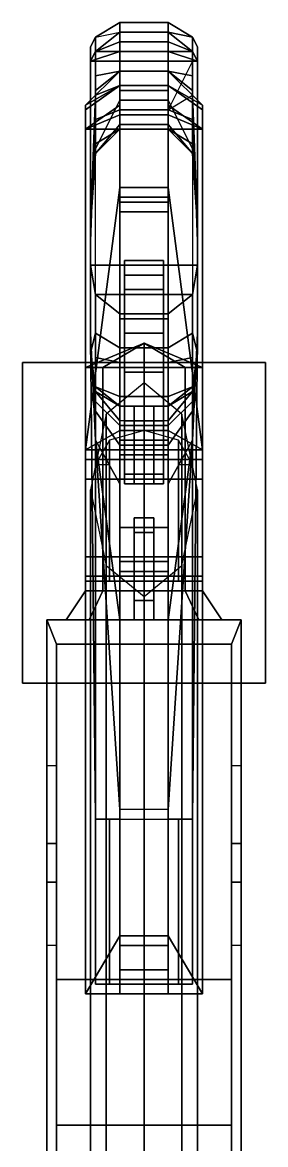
# Model space of a CAD drawing. Header units: millimetres. Extents: x -3 to 3, y -68 to 53.
# Drawn here: x -0.25 to 0.25, y -1.22 to 1.09 of the extents above; entities that cross this region are included whole.
import ezdxf

# ---------------------------------------------------------------- set-up
doc = ezdxf.new("R2010")
doc.units = ezdxf.units.MM
doc.layers.add('stand', color=3, linetype='Continuous')

msp = doc.modelspace()

# ---------------------------------------------------------------- linework, layer by layer
for points in [[(-0.05, 1.09, -1.1), (-0.05, 1.09, -1.13), (-0.1, 1.06, -1.15), (-0.1, 1.06, -1.12)], [(-0.05, 0.93, -0.72), (-0.05, 1.09, -1.1), (-0.1, 1.06, -1.12), (-0.1, 0.83, -0.57)], [(-0.05, 1.09, -1.1), (-0.05, 0.93, -0.72), (0.05, 0.93, -0.72), (0.05, 1.09, -1.1)], [(-0.05, 1.09, -1.13), (-0.05, 1.09, -1.1), (0.05, 1.09, -1.1), (0.05, 1.09, -1.13)], [(-0.05, 1.07, -1.18), (-0.05, 1.09, -1.13), (0.05, 1.09, -1.13), (0.05, 1.07, -1.18)], [(0.05, 1.09, -1.13), (0.05, 1.09, -1.1), (0.1, 1.06, -1.12), (0.1, 1.06, -1.15)], [(0.05, 1.07, -1.18), (0.05, 1.09, -1.13), (0.1, 1.06, -1.15)], [(0.05, 1.09, -1.1), (0.05, 0.93, -0.72), (0.1, 0.83, -0.57), (0.1, 1.06, -1.12)], [(-0.1, 1.06, -1.15), (-0.05, 1.07, -1.18), (-0.1, 1.03, -1.18)], [(-0.05, 1.07, -1.18), (-0.05, 1.07, -1.18), (-0.05, 1.03, -1.18), (-0.1, 1.03, -1.18)], [(-0.05, 1.03, -1.18), (-0.05, 1.07, -1.18), (0.05, 1.07, -1.18), (0.05, 1.03, -1.18)], [(0.1, 1.03, -1.18), (0.05, 1.07, -1.18), (0.1, 1.06, -1.15)], [(0.05, 1.03, -1.18), (0.05, 1.07, -1.18), (0.1, 1.03, -1.18)], [(-0.1, 1.06, -1.15), (-0.1, 1.03, -1.18), (-0.11, 1.01, -1.18), (-0.11, 1.04, -1.15)], [(-0.1, 1.06, -1.12), (-0.1, 1.06, -1.15), (-0.11, 1.04, -1.15), (-0.11, 1.04, -1.12)], [(-0.1, 0.83, -0.57), (-0.1, 1.06, -1.12), (-0.11, 1.04, -1.12), (-0.11, 0.67, -0.25)], [(-0.11, 0.67, -0.25), (-0.11, 1.04, -1.12), (-0.11, 0.59, -1.18), (-0.11, 0.41, -0.26)], [(-0.11, 1.04, -1.15), (-0.11, 1.01, -1.18), (-0.11, 0.59, -1.18), (-0.11, 1.04, -1.12)], [(-0.05, 1.05, -0.22), (-0.05, 1.05, -0.29), (-0.1, 1.03, -0.28), (-0.1, 1.03, -0.23)], [(-0.05, 1.05, -0.29), (-0.05, 1.01, -0.33), (-0.1, 1.01, -0.3), (-0.1, 1.03, -0.28)], [(-0.05, 0.99, -0.18), (-0.05, 1.05, -0.22), (-0.1, 1.03, -0.23), (-0.1, 0.98, -0.2)], [(-0.05, 1.01, -0.33), (-0.05, 1.05, -0.29), (0.05, 1.05, -0.29), (0.05, 1.01, -0.33)], [(-0.05, 1.05, -0.29), (-0.05, 1.05, -0.22), (0.05, 1.05, -0.22), (0.05, 1.05, -0.29)], [(-0.05, 1.05, -0.22), (-0.05, 0.99, -0.18), (0.05, 0.99, -0.18), (0.05, 1.05, -0.22)], [(0.05, 1.05, -0.29), (0.05, 1.05, -0.22), (0.1, 1.03, -0.23), (0.1, 1.03, -0.28)], [(0.05, 1.05, -0.22), (0.05, 0.99, -0.18), (0.1, 0.98, -0.2), (0.1, 1.03, -0.23)], [(0.05, 1.01, -0.33), (0.05, 1.05, -0.29), (0.1, 1.03, -0.28), (0.1, 1.01, -0.3)], [(0.1, 1.03, -1.18), (0.1, 1.06, -1.15), (0.11, 1.04, -1.15), (0.11, 1.01, -1.18)], [(0.1, 1.06, -1.15), (0.1, 1.06, -1.12), (0.11, 1.04, -1.12), (0.11, 1.04, -1.15)], [(0.1, 1.06, -1.12), (0.1, 0.83, -0.57), (0.11, 0.67, -0.25), (0.11, 1.04, -1.12)], [(0.11, 1.04, -1.12), (0.11, 0.67, -0.25), (0.11, 0.41, -0.26), (0.11, 0.59, -1.18)], [(0.11, 1.01, -1.18), (0.11, 1.04, -1.15), (0.11, 1.04, -1.12), (0.11, 0.59, -1.18)], [(-0.05, 1.03, -1.18), (-0.05, 1.03, -1.18), (-0.11, 1.01, -1.18), (-0.1, 1.03, -1.18)], [(-0.11, 1.01, -1.18), (-0.05, 1.03, -1.18), (0.05, 1.03, -1.18), (0.11, 1.01, -1.18)], [(-0.1, 1.03, -0.23), (-0.1, 1.03, -0.28), (-0.1, 1.01, -0.3), (-0.1, 0.98, -0.2)], [(0.11, 1.01, -1.18), (0.05, 1.03, -1.18), (0.1, 1.03, -1.18)], [(0.1, 1.03, -0.28), (0.1, 1.03, -0.23), (0.1, 0.98, -0.2), (0.1, 1.01, -0.3)], [(-0.11, 1.01, -1.18), (0.11, 1.01, -1.18), (0.11, 0.59, -1.18), (-0.11, 0.59, -1.18)], [(-0.1, 0.98, -0.2), (-0.1, 1.01, -0.3), (-0.1, 0.94, -0.3), (-0.1, 0.95, -0.16)], [(-0.05, 1.01, -0.33), (-0.05, 0.96, -0.33), (-0.1, 0.94, -0.3), (-0.1, 1.01, -0.3)], [(-0.05, 0.96, -0.33), (-0.05, 1.01, -0.33), (0.05, 1.01, -0.33), (0.05, 0.96, -0.33)], [(0.05, 0.96, -0.33), (0.05, 1.01, -0.33), (0.1, 1.01, -0.3), (0.05, 0.91, -0.36)], [(0.1, 1.01, -0.3), (0.1, 0.98, -0.2), (0.1, 0.95, -0.16), (0.1, 0.94, -0.3)], [(-0.12, 0.92, -0.14), (-0.12, 0.92, -0.07), (-0.05, 0.96, -0.1), (-0.05, 0.99, -0.18)], [(-0.1, 0.95, -0.16), (-0.05, 0.99, -0.18), (-0.1, 0.98, -0.2), (-0.1, 0.95, -0.16)], [(-0.1, 0.95, -0.14), (-0.05, 0.99, -0.18), (-0.1, 0.95, -0.16), (-0.1, 0.95, -0.14)], [(-0.05, 0.99, -0.18), (-0.05, 0.96, -0.1), (0.05, 0.96, -0.1), (0.05, 0.99, -0.18)], [(-0.05, 0.96, -0.02), (-0.05, 0.99, 0.01), (0.05, 0.99, 0.01), (0.05, 0.96, -0.02)], [(-0.05, 0.99, 0.01), (-0.05, 0.99, 0.04), (0.05, 0.99, 0.04), (0.05, 0.99, 0.01)], [(-0.05, 0.99, 0.04), (-0.05, 0.95, 0.07), (0.05, 0.95, 0.07), (0.05, 0.99, 0.04)], [(-0.05, 0.99, 0.04), (-0.05, 0.99, 0.01), (-0.05, 0.9, 0.07), (-0.05, 0.95, 0.07)], [(-0.05, 0.99, 0.01), (-0.05, 0.92, 0.05), (-0.05, 0.92, 0.05), (-0.05, 0.9, 0.07)], [(-0.05, 0.99, 0.01), (-0.05, 0.96, -0.02), (-0.05, 0.96, -0.02), (-0.05, 0.92, 0.05)], [(0.05, 0.99, -0.18), (0.05, 0.96, -0.1), (0.12, 0.92, -0.07), (0.12, 0.92, -0.14)], [(0.05, 0.99, 0.04), (0.05, 0.95, 0.07), (0.05, 0.9, 0.07), (0.05, 0.99, 0.01)], [(0.05, 0.99, 0.01), (0.05, 0.92, 0.05), (0.05, 0.92, 0.05), (0.05, 0.96, -0.02)], [(0.05, 0.99, 0.01), (0.05, 0.9, 0.07), (0.05, 0.9, 0.07), (0.05, 0.92, 0.05)], [(0.05, 0.99, -0.18), (0.1, 0.95, -0.16), (0.1, 0.95, -0.16), (0.1, 0.98, -0.2)], [(0.05, 0.99, -0.18), (0.1, 0.95, -0.14), (0.1, 0.95, -0.14), (0.1, 0.95, -0.16)], [(-0.12, 0.91, -0.01), (-0.12, 0.87, 0.04), (-0.05, 0.92, 0.05), (-0.05, 0.96, -0.02)], [(-0.12, 0.92, -0.07), (-0.12, 0.91, -0.01), (-0.05, 0.96, -0.02), (-0.05, 0.96, -0.1)], [(-0.1, 0.89, -0.33), (-0.1, 0.94, -0.3), (-0.05, 0.96, -0.33), (-0.05, 0.91, -0.36)], [(-0.1, 0.95, -0.14), (-0.1, 0.95, -0.16), (-0.1, 0.94, -0.3), (-0.1, 0.92, -0.14)], [(-0.05, 0.96, -0.72), (-0.05, 0.96, -0.7), (0.05, 0.96, -0.7), (0.05, 0.96, -0.72)], [(-0.05, 0.93, -0.72), (-0.05, 0.96, -0.72), (0.05, 0.96, -0.72), (0.05, 0.93, -0.72)], [(-0.05, 0.96, -0.7), (-0.05, 0.88, -0.54), (0.05, 0.88, -0.54), (0.05, 0.96, -0.7)], [(-0.05, 0.91, -0.36), (-0.05, 0.96, -0.33), (0.05, 0.96, -0.33), (0.05, 0.91, -0.36)], [(-0.05, 0.96, -0.1), (-0.05, 0.96, -0.02), (0.05, 0.96, -0.02), (0.05, 0.96, -0.1)], [(-0.05, 0.96, -0.72), (-0.05, 0.93, -0.72), (-0.05, 0.88, -0.54), (-0.05, 0.96, -0.7)], [(-0.05, 0.95, 0.07), (-0.05, 0.9, 0.07), (0.05, 0.9, 0.07), (0.05, 0.95, 0.07)], [(0.05, 0.96, -0.72), (0.05, 0.96, -0.7), (0.05, 0.88, -0.54), (0.05, 0.93, -0.72)], [(0.05, 0.96, -0.02), (0.05, 0.92, 0.05), (0.12, 0.87, 0.04), (0.12, 0.91, -0.01)], [(0.05, 0.96, -0.1), (0.05, 0.96, -0.02), (0.12, 0.91, -0.01), (0.12, 0.92, -0.07)], [(0.1, 0.95, -0.16), (0.1, 0.95, -0.14), (0.1, 0.92, -0.14), (0.1, 0.94, -0.3)], [(-0.1, 0.92, -0.14), (-0.1, 0.94, -0.3), (-0.11, 0.67, -0.25), (-0.11, 0.64, -0.22)], [(-0.1, 0.94, -0.3), (-0.1, 0.89, -0.33), (-0.1, 0.89, -0.33), (-0.11, 0.67, -0.25)], [(-0.05, 0.93, -0.72), (-0.1, 0.83, -0.57), (-0.1, 0.82, -0.5), (-0.05, 0.88, -0.54)], [(0.05, 0.91, -0.36), (0.05, 0.91, -0.36), (0.1, 0.94, -0.3), (0.1, 0.89, -0.33)], [(0.05, 0.93, -0.72), (0.05, 0.88, -0.54), (0.1, 0.82, -0.5), (0.1, 0.83, -0.57)], [(0.1, 0.94, -0.3), (0.1, 0.92, -0.14), (0.11, 0.64, -0.22), (0.11, 0.67, -0.25)], [(0.1, 0.89, -0.33), (0.1, 0.94, -0.3), (0.11, 0.67, -0.25), (0.1, 0.89, -0.33)], [(-0.12, 0.15, -0.02), (-0.12, 0.92, -0.14), (-0.12, -0.55, -0.13), (-0.12, -0.01, -0.02)], [(-0.12, 0.92, -0.07), (-0.12, 0.92, -0.14), (-0.12, 0.15, -0.02), (-0.12, 0.19, 0.01)], [(-0.12, 0.91, -0.01), (-0.12, 0.92, -0.07), (-0.12, 0.19, 0.01), (-0.12, 0.21, 0.04)], [(-0.12, 0.87, 0.04), (-0.12, 0.87, 0.04), (-0.05, 0.9, 0.07), (-0.05, 0.92, 0.05)], [(-0.12, 0.87, 0.04), (-0.12, 0.91, -0.01), (-0.12, 0.21, 0.04)], [(-0.1, 0.92, -0.14), (-0.11, 0.64, -0.22), (-0.11, 0.45, -0.22), (-0.1, -0.55, -0.13)], [(-0.1, 0.84, -0.38), (-0.1, 0.89, -0.33), (-0.05, 0.91, -0.36), (-0.05, 0.87, -0.42)], [(-0.05, 0.87, -0.42), (-0.05, 0.91, -0.36), (0.05, 0.91, -0.36), (0.05, 0.87, -0.42)], [(0.05, 0.92, 0.05), (0.05, 0.9, 0.07), (0.12, 0.87, 0.04)], [(0.05, 0.87, -0.42), (0.05, 0.91, -0.36), (0.1, 0.89, -0.33), (0.1, 0.84, -0.38)], [(0.11, 0.64, -0.22), (0.1, 0.92, -0.14), (0.1, -0.55, -0.13), (0.11, 0.45, -0.22)], [(0.12, 0.92, -0.14), (0.12, 0.15, -0.02), (0.12, -0.01, -0.02), (0.12, -0.55, -0.13)], [(0.12, 0.92, -0.14), (0.12, 0.92, -0.07), (0.12, 0.19, 0.01), (0.12, 0.15, -0.02)], [(0.12, 0.92, -0.07), (0.12, 0.91, -0.01), (0.12, 0.21, 0.04), (0.12, 0.19, 0.01)], [(0.12, 0.91, -0.01), (0.12, 0.87, 0.04), (0.12, 0.21, 0.04)], [(-0.12, 0.87, 0.04), (-0.12, 0.87, 0.04), (-0.05, 0.87, 0.09), (-0.05, 0.9, 0.07)], [(-0.1, 0.89, -0.33), (-0.1, 0.84, -0.38), (-0.1, 0.84, -0.38), (-0.11, 0.67, -0.25)], [(-0.1, 0.82, -0.5), (-0.1, 0.82, -0.45), (-0.05, 0.87, -0.48), (-0.05, 0.88, -0.54)], [(-0.05, 0.9, 0.07), (-0.05, 0.87, 0.09), (0.05, 0.87, 0.09), (0.05, 0.9, 0.07)], [(-0.05, 0.88, -0.54), (-0.05, 0.87, -0.48), (0.05, 0.87, -0.48), (0.05, 0.88, -0.54)], [(0.05, 0.9, 0.07), (0.05, 0.87, 0.09), (0.12, 0.87, 0.04)], [(0.05, 0.88, -0.54), (0.05, 0.87, -0.48), (0.1, 0.82, -0.45), (0.1, 0.82, -0.5)], [(0.1, 0.84, -0.38), (0.1, 0.89, -0.33), (0.11, 0.67, -0.25), (0.1, 0.84, -0.38)], [(-0.05, 0.87, 0.09), (-0.12, 0.87, 0.04), (-0.12, 0.21, 0.04), (-0.05, 0.75, 0.09)], [(-0.1, 0.82, -0.45), (-0.1, 0.84, -0.38), (-0.05, 0.87, -0.42), (-0.05, 0.87, -0.48)], [(-0.05, 0.87, -0.48), (-0.05, 0.87, -0.42), (0.05, 0.87, -0.42), (0.05, 0.87, -0.48)], [(-0.05, 0.87, 0.09), (-0.05, 0.75, 0.09), (0.05, 0.75, 0.09), (0.05, 0.87, 0.09)], [(0.05, 0.87, -0.48), (0.05, 0.87, -0.42), (0.1, 0.84, -0.38), (0.1, 0.82, -0.45)], [(0.12, 0.87, 0.04), (0.05, 0.87, 0.09), (0.05, 0.75, 0.09), (0.12, 0.21, 0.04)], [(-0.1, 0.84, -0.38), (-0.1, 0.82, -0.45), (-0.1, 0.82, -0.45), (-0.11, 0.67, -0.25)], [(0.1, 0.82, -0.45), (0.1, 0.84, -0.38), (0.11, 0.67, -0.25), (0.1, 0.82, -0.45)], [(-0.1, 0.82, -0.5), (-0.1, 0.83, -0.57), (-0.1, 0.83, -0.57), (-0.11, 0.67, -0.25)], [(-0.1, 0.82, -0.45), (-0.1, 0.82, -0.5), (-0.1, 0.82, -0.5), (-0.11, 0.67, -0.25)], [(0.1, 0.83, -0.57), (0.1, 0.82, -0.5), (0.11, 0.67, -0.25), (0.1, 0.83, -0.57)], [(0.1, 0.82, -0.5), (0.1, 0.82, -0.45), (0.11, 0.67, -0.25), (0.1, 0.82, -0.5)], [(-0.05, 0.75, 0.09), (-0.12, 0.21, 0.04), (-0.05, 0.25, 0.11), (-0.05, 0.7, 0.11)], [(-0.05, 0.75, 0.09), (-0.05, 0.73, 0.11), (0.05, 0.73, 0.11), (0.05, 0.75, 0.09)], [(-0.05, 0.75, 0.09), (-0.05, 0.7, 0.11), (-0.05, 0.73, 0.11), (-0.05, 0.75, 0.09)], [(0.05, 0.75, 0.09), (0.05, 0.73, 0.11), (0.05, 0.7, 0.11)], [(0.05, 0.75, 0.09), (0.05, 0.7, 0.11), (0.05, 0.25, 0.11), (0.12, 0.21, 0.04)], [(-0.05, 0.73, 0.11), (-0.05, 0.72, 0.12), (0.05, 0.72, 0.12), (0.05, 0.73, 0.11)], [(-0.05, 0.7, 0.11), (-0.05, 0.7, 0.11), (-0.05, 0.72, 0.12), (-0.05, 0.73, 0.11)], [(-0.05, 0.72, 0.12), (-0.05, 0.7, 0.11), (0.05, 0.7, 0.11), (0.05, 0.72, 0.12)], [(0.05, 0.73, 0.11), (0.05, 0.72, 0.12), (0.05, 0.7, 0.11)], [(-0.05, 0.7, 0.11), (-0.05, 0.25, 0.11), (0.05, 0.25, 0.11), (0.05, 0.7, 0.11)], [(-0.11, 0.64, -0.22), (-0.11, 0.67, -0.25), (-0.11, 0.41, -0.26), (-0.11, 0.45, -0.22)], [(0.11, 0.67, -0.25), (0.11, 0.64, -0.22), (0.11, 0.45, -0.22), (0.11, 0.41, -0.26)], [(-0.11, 0.41, -0.26), (-0.11, 0.59, -1.18), (-0.1, 0.53, -1.02), (-0.1, 0.45, -0.62)], [(-0.1, 0.53, -1.02), (-0.11, 0.59, -1.18), (-0.1, 0.53, -1.18)], [(-0.11, 0.59, -1.18), (0.11, 0.59, -1.18), (0.1, 0.53, -1.18), (-0.1, 0.53, -1.18)], [(-0.04, 0.26, 48.05), (-0.04, 0.6, 48.08), (-0.04, 0.6, 47.89), (-0.04, 0.22, 47.92)], [(-0.04, 0.22, 47.92), (-0.04, 0.6, 47.89), (-0.04, 0.57, 47.83), (-0.04, 0.22, 47.86)], [(-0.04, 0.26, 48.26), (-0.04, 0.57, 48.21), (-0.04, 0.6, 48.08), (-0.04, 0.26, 48.05)], [(-0.04, 0.6, 47.89), (0.04, 0.6, 47.89), (0.04, 0.57, 47.83), (-0.04, 0.57, 47.83)], [(-0.04, 0.6, 48.08), (0.04, 0.6, 48.08), (0.04, 0.6, 47.89), (-0.04, 0.6, 47.89)], [(-0.04, 0.57, 48.21), (0.04, 0.57, 48.21), (0.04, 0.6, 48.08), (-0.04, 0.6, 48.08)], [(0.04, 0.6, 48.08), (0.04, 0.26, 48.05), (0.04, 0.22, 47.92), (0.04, 0.6, 47.89)], [(0.04, 0.6, 47.89), (0.04, 0.22, 47.92), (0.04, 0.22, 47.86), (0.04, 0.57, 47.83)], [(0.04, 0.57, 48.21), (0.04, 0.26, 48.26), (0.04, 0.26, 48.05), (0.04, 0.6, 48.08)], [(0.11, 0.59, -1.18), (0.11, 0.41, -0.26), (0.1, 0.45, -0.62), (0.1, 0.53, -1.02)], [(0.11, 0.59, -1.18), (0.1, 0.53, -1.02), (0.1, 0.53, -1.18)], [(-0.04, 0.22, 47.86), (-0.04, 0.57, 47.83), (-0.04, 0.54, 47.82), (-0.04, 0.27, 47.82)], [(-0.04, 0.22, 48.41), (-0.04, 0.53, 48.3), (-0.04, 0.57, 48.21), (-0.04, 0.26, 48.26)], [(-0.04, 0.57, 47.83), (0.04, 0.57, 47.83), (0.04, 0.54, 47.82), (-0.04, 0.54, 47.82)], [(-0.04, 0.53, 48.3), (0.04, 0.53, 48.3), (0.04, 0.57, 48.21), (-0.04, 0.57, 48.21)], [(0.04, 0.57, 47.83), (0.04, 0.22, 47.86), (0.04, 0.27, 47.82), (0.04, 0.54, 47.82)], [(0.04, 0.53, 48.3), (0.04, 0.22, 48.41), (0.04, 0.26, 48.26), (0.04, 0.57, 48.21)], [(-0.04, 0.54, 47.82), (0.04, 0.54, 47.82), (0.04, 0.27, 47.82), (-0.04, 0.27, 47.82)], [(-0.05, 0.49, -1.18), (-0.05, 0.49, -1.14), (-0.1, 0.53, -1.02), (-0.1, 0.53, -1.18)], [(-0.05, 0.49, -1.02), (-0.05, 0.42, -0.65), (-0.1, 0.45, -0.62), (-0.1, 0.53, -1.02)], [(-0.05, 0.49, -1.14), (-0.05, 0.49, -1.02), (-0.1, 0.53, -1.02), (-0.05, 0.49, -1.14)], [(-0.1, 0.53, -1.18), (0.1, 0.53, -1.18), (0.05, 0.49, -1.18), (-0.05, 0.49, -1.18)], [(-0.04, 0.16, 48.5), (-0.04, 0.45, 48.44), (-0.04, 0.53, 48.3), (-0.04, 0.22, 48.41)], [(-0.04, 0.45, 48.44), (0.04, 0.45, 48.44), (0.04, 0.53, 48.3), (-0.04, 0.53, 48.3)], [(0.04, 0.45, 48.44), (0.04, 0.16, 48.5), (0.04, 0.22, 48.41), (0.04, 0.53, 48.3)], [(0.05, 0.49, -1.14), (0.05, 0.49, -1.18), (0.1, 0.53, -1.18), (0.1, 0.53, -1.02)], [(0.05, 0.42, -0.65), (0.05, 0.49, -1.02), (0.1, 0.53, -1.02), (0.1, 0.45, -0.62)], [(0.05, 0.49, -1.02), (0.05, 0.49, -1.14), (0.05, 0.49, -1.14), (0.1, 0.53, -1.02)], [(-0.05, 0.48, -1.17), (-0.05, 0.48, -1.15), (-0.05, 0.49, -1.14), (-0.05, 0.49, -1.18)], [(-0.05, 0.49, -1.02), (0.05, 0.49, -1.02), (0.05, 0.42, -0.65), (-0.05, 0.42, -0.65)], [(-0.05, 0.49, -1.14), (0.05, 0.49, -1.14), (0.05, 0.49, -1.02), (-0.05, 0.49, -1.02)], [(-0.05, 0.48, -1.15), (0.05, 0.48, -1.15), (0.05, 0.49, -1.14), (-0.05, 0.49, -1.14)], [(-0.05, 0.49, -1.18), (0.05, 0.49, -1.18), (0.05, 0.48, -1.17), (-0.05, 0.48, -1.17)], [(-0.05, 0.49, -1.18), (-0.05, 0.48, -1.17), (-0.05, 0.48, -1.15), (-0.05, 0.49, -1.14)], [(0.05, 0.48, -1.15), (0.05, 0.48, -1.17), (0.05, 0.49, -1.18), (0.05, 0.49, -1.14)], [(0.05, 0.48, -1.17), (0.05, 0.49, -1.18), (0.05, 0.49, -1.14), (0.05, 0.48, -1.15)], [(-0.05, 0.48, -1.17), (0.05, 0.48, -1.17), (0.05, 0.48, -1.15), (-0.05, 0.48, -1.15)], [(-0.11, 0.45, -0.22), (-0.1, 0.23, -0.23), (-0.1, -0.55, -0.22), (-0.1, -0.55, -0.13)], [(-0.11, 0.41, -0.26), (-0.1, 0.45, -0.62), (-0.1, 0.4, -0.55), (-0.1, 0.34, -0.37)], [(-0.11, 0.45, -0.22), (-0.11, 0.41, -0.26), (-0.1, 0.29, -0.26), (-0.1, 0.23, -0.23)], [(-0.05, 0.42, -0.65), (-0.05, 0.39, -0.59), (-0.1, 0.4, -0.55), (-0.1, 0.45, -0.62)], [(-0.04, 0.14, 48.54), (-0.04, 0.37, 48.51), (-0.04, 0.45, 48.44), (-0.04, 0.16, 48.5)], [(-0.04, 0.37, 48.51), (0.04, 0.37, 48.51), (0.04, 0.45, 48.44), (-0.04, 0.45, 48.44)], [(0.04, 0.37, 48.51), (0.04, 0.14, 48.54), (0.04, 0.16, 48.5), (0.04, 0.45, 48.44)], [(0.05, 0.39, -0.59), (0.05, 0.42, -0.65), (0.1, 0.45, -0.62), (0.1, 0.4, -0.55)], [(0.1, 0.23, -0.23), (0.11, 0.45, -0.22), (0.1, -0.55, -0.13), (0.1, -0.55, -0.22)], [(0.1, 0.45, -0.62), (0.11, 0.41, -0.26), (0.1, 0.34, -0.37), (0.1, 0.4, -0.55)], [(0.11, 0.41, -0.26), (0.11, 0.45, -0.22), (0.1, 0.23, -0.23), (0.1, 0.29, -0.26)], [(-0.0849, 0.38, 48.5751), (-0.12, 0.38, 48.66), (0, 0.43, 48.66)], [(-0.12, 0.38, 48.66), (-0.0849, 0.38, 48.7449), (0, 0.43, 48.66)], [(0, 0.38, 48.54), (-0.0849, 0.38, 48.5751), (0, 0.43, 48.66)], [(-0.0849, 0.38, 48.7449), (0, 0.38, 48.78), (0, 0.43, 48.66)], [(-0.05, 0.42, -0.65), (0.05, 0.42, -0.65), (0.05, 0.39, -0.59), (-0.05, 0.39, -0.59)], [(0.12, 0.38, 48.66), (0.0849, 0.38, 48.5751), (0, 0.43, 48.66)], [(0.0849, 0.38, 48.5751), (0, 0.38, 48.54), (0, 0.43, 48.66)], [(0, 0.38, 48.78), (0.0849, 0.38, 48.7449), (0, 0.43, 48.66)], [(0.0849, 0.38, 48.7449), (0.12, 0.38, 48.66), (0, 0.43, 48.66)], [(-0.11, 0.41, -0.26), (-0.1, 0.33, -0.31), (-0.1, 0.33, -0.31), (-0.1, 0.29, -0.26)], [(-0.11, 0.41, -0.26), (-0.1, 0.34, -0.37), (-0.1, 0.34, -0.37), (-0.1, 0.33, -0.31)], [(-0.1, 0.34, -0.37), (-0.1, 0.4, -0.55), (-0.1, 0.34, -0.51), (-0.1, 0.33, -0.42)], [(-0.05, 0.39, -0.59), (-0.05, 0.32, -0.53), (-0.1, 0.34, -0.51), (-0.1, 0.4, -0.55)], [(0.05, 0.32, -0.53), (0.05, 0.39, -0.59), (0.1, 0.4, -0.55), (0.1, 0.34, -0.51)], [(0.1, 0.33, -0.31), (0.11, 0.41, -0.26), (0.1, 0.29, -0.26), (0.1, 0.33, -0.31)], [(0.1, 0.34, -0.37), (0.11, 0.41, -0.26), (0.1, 0.33, -0.31), (0.1, 0.34, -0.37)], [(0.1, 0.4, -0.55), (0.1, 0.34, -0.37), (0.1, 0.33, -0.42), (0.1, 0.34, -0.51)], [(-0.0849, 0.38, 48.7449), (-0.12, 0.38, 48.66), (-0.12, -0.08, 48.66), (-0.0849, -0.08, 48.7449)], [(-0.12, 0.38, 48.66), (-0.0849, 0.38, 48.5751), (-0.0849, -0.08, 48.5751), (-0.12, -0.08, 48.66)], [(0, 0.38, 48.78), (-0.0849, 0.38, 48.7449), (-0.0849, -0.08, 48.7449), (0, -0.08, 48.78)], [(-0.0849, 0.38, 48.5751), (0, 0.38, 48.54), (0, -0.08, 48.54), (-0.0849, -0.08, 48.5751)], [(-0.05, 0.39, -0.59), (0.05, 0.39, -0.59), (0.05, 0.32, -0.53), (-0.05, 0.32, -0.53)], [(-0.04, 0.14, 48.5566), (-0.04, 0.37, 48.5566), (-0.04, 0.37, 48.51), (-0.04, 0.14, 48.54)], [(0, 0.37, 48.54), (0.04, 0.37, 48.5566), (0.04, 0.37, 48.51), (-0.04, 0.37, 48.51)], [(-0.04, 0.37, 48.5566), (0, 0.37, 48.54), (0, 0.37, 48.54), (-0.04, 0.37, 48.51)], [(0.0849, 0.38, 48.7449), (0, 0.38, 48.78), (0, -0.08, 48.78), (0.0849, -0.08, 48.7449)], [(0, 0.38, 48.54), (0.0849, 0.38, 48.5751), (0.0849, -0.08, 48.5751), (0, -0.08, 48.54)], [(0.04, 0.37, 48.5566), (0.04, 0.14, 48.5566), (0.04, 0.14, 48.54), (0.04, 0.37, 48.51)], [(0.12, 0.38, 48.66), (0.0849, 0.38, 48.7449), (0.0849, -0.08, 48.7449), (0.12, -0.08, 48.66)], [(0.0849, 0.38, 48.5751), (0.12, 0.38, 48.66), (0.12, -0.08, 48.66), (0.0849, -0.08, 48.5751)], [(-0.1, 0.33, -0.42), (-0.1, 0.34, -0.51), (-0.1, 0.31, -0.47), (-0.1, 0.31, -0.45)], [(-0.05, 0.3, -0.35), (-0.05, 0.27, -0.3), (-0.1, 0.33, -0.31), (-0.1, 0.34, -0.37)], [(-0.05, 0.3, -0.4), (-0.05, 0.3, -0.35), (-0.1, 0.34, -0.37), (-0.1, 0.33, -0.42)], [(-0.05, 0.32, -0.53), (-0.05, 0.26, -0.46), (-0.1, 0.31, -0.47), (-0.1, 0.34, -0.51)], [(-0.05, 0.27, -0.3), (-0.05, 0.22, -0.27), (-0.1, 0.29, -0.26), (-0.1, 0.33, -0.31)], [(-0.05, 0.26, -0.46), (-0.05, 0.3, -0.4), (-0.1, 0.33, -0.42), (-0.1, 0.31, -0.45)], [(0.05, 0.27, -0.3), (0.05, 0.3, -0.35), (0.1, 0.34, -0.37), (0.1, 0.33, -0.31)], [(0.05, 0.3, -0.35), (0.05, 0.3, -0.4), (0.1, 0.33, -0.42), (0.1, 0.34, -0.37)], [(0.05, 0.26, -0.46), (0.05, 0.32, -0.53), (0.1, 0.34, -0.51), (0.1, 0.31, -0.47)], [(0.05, 0.22, -0.27), (0.05, 0.27, -0.3), (0.1, 0.33, -0.31), (0.1, 0.29, -0.26)], [(0.05, 0.3, -0.4), (0.05, 0.26, -0.46), (0.1, 0.31, -0.45), (0.1, 0.33, -0.42)], [(0.1, 0.34, -0.51), (0.1, 0.33, -0.42), (0.1, 0.31, -0.45), (0.1, 0.31, -0.47)], [(-0.1, 0.31, -0.47), (-0.05, 0.26, -0.46), (-0.1, 0.31, -0.45)], [(-0.05, 0.22, -0.51), (-0.05, 0.2, -0.49), (-0.05, 0.26, -0.46), (-0.05, 0.32, -0.53)], [(-0.05, 0.32, -0.53), (0.05, 0.32, -0.53), (0.05, 0.22, -0.51), (-0.05, 0.22, -0.51)], [(0.05, 0.2, -0.49), (0.05, 0.22, -0.51), (0.05, 0.32, -0.53), (0.05, 0.26, -0.46)], [(0.05, 0.26, -0.46), (0.1, 0.31, -0.47), (0.1, 0.31, -0.45)], [(-0.05, 0.22, -0.27), (-0.05, 0.14, -0.26), (-0.1, 0.23, -0.23), (-0.1, 0.29, -0.26)], [(0.05, 0.3, -0.4), (-0.05, 0.3, -0.4), (-0.05, 0.26, -0.46), (0.05, 0.26, -0.46)], [(0.05, 0.3, -0.35), (-0.05, 0.3, -0.35), (-0.05, 0.3, -0.4), (0.05, 0.3, -0.4)], [(0.05, 0.27, -0.3), (-0.05, 0.27, -0.3), (-0.05, 0.3, -0.35), (0.05, 0.3, -0.35)], [(-0.02, 0.3, -0.35), (-0.02, 0.3, -0.4), (-0.02, 0.19, -0.41), (-0.02, 0.19, -0.34)], [(-0.02, 0.27, -0.3), (-0.02, 0.3, -0.35), (-0.02, 0.19, -0.34), (-0.02, 0.14, -0.26)], [(-0.02, 0.3, -0.4), (-0.02, 0.26, -0.46), (-0.02, 0.15, -0.49), (-0.02, 0.19, -0.41)], [(0.02, 0.3, -0.4), (0.02, 0.3, -0.35), (0.02, 0.19, -0.34), (0.02, 0.19, -0.41)], [(0.02, 0.3, -0.35), (0.02, 0.27, -0.3), (0.02, 0.14, -0.26), (0.02, 0.19, -0.34)], [(0.02, 0.26, -0.46), (0.02, 0.3, -0.4), (0.02, 0.19, -0.41), (0.02, 0.15, -0.49)], [(0.05, 0.14, -0.26), (0.05, 0.22, -0.27), (0.1, 0.29, -0.26), (0.1, 0.23, -0.23)], [(0.05, 0.26, -0.46), (-0.05, 0.26, -0.46), (-0.05, 0.2, -0.49), (0.05, 0.2, -0.49)], [(-0.04, 0.27, 47.82), (0.04, 0.27, 47.82), (0.04, 0.22, 47.86), (-0.04, 0.22, 47.86)], [(-0.04, 0.22, 47.92), (0.04, 0.22, 47.92), (0.04, 0.26, 48.05), (-0.04, 0.26, 48.05)], [(-0.04, 0.26, 48.05), (0.04, 0.26, 48.05), (0.04, 0.26, 48.26), (-0.04, 0.26, 48.26)], [(-0.04, 0.26, 48.26), (0.04, 0.26, 48.26), (0.04, 0.22, 48.41), (-0.04, 0.22, 48.41)], [(-0.02, 0.22, -0.27), (-0.02, 0.27, -0.3), (-0.02, 0.14, -0.26), (-0.02, 0.22, -0.27)], [(-0.02, 0.26, -0.46), (-0.02, 0.2, -0.49), (-0.02, 0.2, -0.49), (-0.02, 0.15, -0.49)], [(0.02, 0.27, -0.3), (0.02, 0.22, -0.27), (0.02, 0.22, -0.27), (0.02, 0.14, -0.26)], [(0.02, 0.2, -0.49), (0.02, 0.26, -0.46), (0.02, 0.15, -0.49), (0.02, 0.2, -0.49)], [(-0.05, 0.25, 0.11), (-0.12, 0.21, 0.04), (0.12, 0.21, 0.04), (0.05, 0.25, 0.11)], [(0, 0.25, 0.09), (-0.0707, 0.23, 0.0607), (-0.0707, -0.06, 0.0607), (0, -0.06, 0.09)], [(-0.05, 0.25, 0.11), (-0.05, 0.23, 0.09), (0.05, 0.23, 0.09), (0.05, 0.25, 0.11)], [(0.0707, 0.23, 0.0607), (0, 0.25, 0.09), (0, -0.06, 0.09), (0.0707, -0.06, 0.0607)], [(-0.12, 0.21, 0.04), (-0.12, 0.19, 0.01), (0.12, 0.19, 0.01), (0.12, 0.21, 0.04)], [(-0.05, -0.53, -0.25), (-0.05, -0.55, -0.24), (-0.1, -0.55, -0.22), (-0.1, 0.23, -0.23)], [(-0.05, -0.53, -0.25), (-0.05, -0.53, -0.25), (-0.1, 0.23, -0.23), (-0.05, -0.14, -0.25)], [(-0.05, 0.14, -0.26), (-0.05, 0.05, -0.26), (-0.05, -0.14, -0.25), (-0.1, 0.23, -0.23)], [(-0.0707, 0.23, 0.0607), (-0.1, 0.18, -0.01), (-0.1, -0.06, -0.01), (-0.0707, -0.06, 0.0607)], [(-0.05, 0.23, 0.09), (-0.05, 0.21, 0.09), (0.05, 0.21, 0.09), (0.05, 0.23, 0.09)], [(-0.05, 0.2, -0.49), (-0.05, 0.22, -0.51), (-0.05, 0.05, -0.51), (-0.05, 0.05, -0.49)], [(-0.05, 0.22, -0.51), (0.05, 0.22, -0.51), (0.05, 0.05, -0.51), (-0.05, 0.05, -0.51)], [(-0.04, 0.22, 47.86), (0.04, 0.22, 47.86), (0.04, 0.22, 47.92), (-0.04, 0.22, 47.92)], [(-0.04, 0.22, 48.41), (0.04, 0.22, 48.41), (0.04, 0.16, 48.5), (-0.04, 0.16, 48.5)], [(0.05, -0.55, -0.24), (0.05, -0.53, -0.25), (0.1, 0.23, -0.23), (0.1, -0.55, -0.22)], [(0.05, -0.53, -0.25), (0.05, -0.53, -0.25), (0.05, -0.14, -0.25), (0.1, 0.23, -0.23)], [(0.05, 0.05, -0.26), (0.05, 0.14, -0.26), (0.1, 0.23, -0.23), (0.05, -0.14, -0.25)], [(0.05, 0.22, -0.51), (0.05, 0.2, -0.49), (0.05, 0.05, -0.49), (0.05, 0.05, -0.51)], [(0.1, 0.18, -0.01), (0.0707, 0.23, 0.0607), (0.0707, -0.06, 0.0607), (0.1, -0.06, -0.01)], [(-0.12, 0.19, 0.01), (-0.12, 0.15, -0.02), (0.12, 0.15, -0.02), (0.12, 0.19, 0.01)], [(0.05, 0.2, -0.49), (-0.05, 0.2, -0.49), (-0.05, 0.05, -0.49), (0.05, 0.05, -0.49)], [(-0.02, 0.19, -0.41), (-0.02, 0.15, -0.49), (0.02, 0.15, -0.49), (0.02, 0.19, -0.41)], [(-0.02, 0.19, -0.34), (-0.02, 0.19, -0.41), (0.02, 0.19, -0.41), (0.02, 0.19, -0.34)], [(-0.02, 0.14, -0.26), (-0.02, 0.19, -0.34), (0.02, 0.19, -0.34), (0.02, 0.14, -0.26)], [(-0.1, 0.18, -0.01), (-0.0707, 0.18, -0.0807), (-0.0707, -0.06, -0.0807), (-0.1, -0.06, -0.01)], [(0.0707, 0.18, -0.0807), (0.1, 0.18, -0.01), (0.1, -0.06, -0.01), (0.0707, -0.06, -0.0807)], [(-0.12, 0.15, -0.02), (-0.12, -0.01, -0.02), (0.12, -0.01, -0.02), (0.12, 0.15, -0.02)], [(-0.04, 0.16, 48.5), (0.04, 0.16, 48.5), (0.04, 0.14, 48.54), (-0.04, 0.14, 48.54)], [(-0.04, 0.14, 48.54), (0, 0.14, 48.54), (-0.04, 0.14, 48.5566)], [(0, 0.14, 48.54), (0.04, 0.14, 48.54), (0.04, 0.14, 48.5566)], [(-0.02, 0.01, 48.36), (-0.02, 0.04, 48.37), (-0.02, 0.07, 48.31), (-0.02, 0.04, 48.31)], [(-0.02, 0.04, 48.31), (-0.02, 0.07, 48.31), (-0.02, 0.07, 48.26), (-0.02, 0.04, 48.24)], [(-0.02, 0.04, 48.37), (0.02, 0.04, 48.37), (0.02, 0.07, 48.31), (-0.02, 0.07, 48.31)], [(-0.02, 0.07, 48.31), (0.02, 0.07, 48.31), (0.02, 0.07, 48.26), (-0.02, 0.07, 48.26)], [(0.02, 0.04, 48.37), (0.02, 0.01, 48.36), (0.02, 0.04, 48.31), (0.02, 0.07, 48.31)], [(0.02, 0.07, 48.31), (0.02, 0.04, 48.31), (0.02, 0.04, 48.24), (0.02, 0.07, 48.26)], [(-0.05, 0.05, -0.49), (-0.05, 0.05, -0.51), (-0.05, -0.02, -0.47), (-0.05, -0.01, -0.46)], [(-0.05, -0.01, -0.29), (-0.05, -0.08, -0.3), (-0.05, -0.14, -0.25), (-0.05, 0.05, -0.26)], [(-0.05, 0.05, -0.51), (0.05, 0.05, -0.51), (0.05, -0.02, -0.47), (-0.05, -0.02, -0.47)], [(0.05, 0.05, -0.49), (-0.05, 0.05, -0.49), (-0.05, -0.01, -0.46), (0.05, -0.01, -0.46)], [(0.05, 0.05, -0.51), (0.05, 0.05, -0.49), (0.05, -0.01, -0.46), (0.05, -0.02, -0.47)], [(0.05, -0.08, -0.3), (0.05, -0.01, -0.29), (0.05, 0.05, -0.26), (0.05, -0.14, -0.25)], [(-0.02, -0.05, 48.39), (-0.02, -0.04, 48.42), (-0.02, 0.04, 48.37), (-0.02, 0.01, 48.36)], [(-0.02, -0.04, 48.42), (0.02, -0.04, 48.42), (0.02, 0.04, 48.37), (-0.02, 0.04, 48.37)], [(0.02, -0.04, 48.42), (0.02, -0.05, 48.39), (0.02, 0.01, 48.36), (0.02, 0.04, 48.37)], [(-0.12, -0.01, -0.02), (-0.12, -0.55, -0.13), (-0.12, -0.55, -0.13), (-0.12, -0.05)], [(-0.12, -0.01, -0.02), (-0.12, -0.05), (0.12, -0.05), (0.12, -0.01, -0.02)], [(-0.05, -0.01, -0.46), (-0.05, -0.02, -0.47), (-0.05, -0.06, -0.41), (-0.05, -0.04, -0.41)], [(-0.05, -0.04, -0.34), (-0.05, -0.06, -0.35), (-0.05, -0.08, -0.3), (-0.05, -0.01, -0.29)], [(0.05, -0.01, -0.46), (-0.05, -0.01, -0.46), (-0.05, -0.04, -0.41), (0.05, -0.04, -0.41)], [(0.05, -0.04, -0.34), (-0.05, -0.04, -0.34), (-0.05, -0.01, -0.29), (0.05, -0.01, -0.29)], [(-0.05, -0.02, -0.47), (0.05, -0.02, -0.47), (0.05, -0.06, -0.41), (-0.05, -0.06, -0.41)], [(0.05, -0.02, -0.47), (0.05, -0.01, -0.46), (0.05, -0.04, -0.41), (0.05, -0.06, -0.41)], [(0.05, -0.06, -0.35), (0.05, -0.04, -0.34), (0.05, -0.01, -0.29), (0.05, -0.08, -0.3)], [(0.12, -0.55, -0.13), (0.12, -0.01, -0.02), (0.12, -0.05), (0.12, -0.55, -0.13)], [(-0.05, -0.04, -0.41), (-0.05, -0.06, -0.41), (-0.05, -0.06, -0.35), (-0.05, -0.04, -0.34)], [(0.05, -0.04, -0.41), (-0.05, -0.04, -0.41), (-0.05, -0.04, -0.34), (0.05, -0.04, -0.34)], [(-0.02, -0.1, 48.39), (-0.02, -0.1, 48.42), (-0.02, -0.04, 48.42), (-0.02, -0.05, 48.39)], [(-0.02, -0.1, 48.42), (0.02, -0.1, 48.42), (0.02, -0.04, 48.42), (-0.02, -0.04, 48.42)], [(0.02, -0.1, 48.42), (0.02, -0.1, 48.39), (0.02, -0.05, 48.39), (0.02, -0.04, 48.42)], [(0.05, -0.06, -0.41), (0.05, -0.04, -0.41), (0.05, -0.04, -0.34), (0.05, -0.06, -0.35)], [(-0.12, -0.06, 0.04), (-0.12, -0.05), (-0.12, -0.91, -0.07), (-0.12, -0.91, 0.04)], [(-0.12, -0.05), (-0.12, -0.55, -0.13), (-0.12, -0.56, -0.13), (-0.12, -0.62, -0.09)], [(-0.12, -0.05), (-0.12, -0.62, -0.09), (-0.12, -0.62, -0.09), (-0.12, -0.7, -0.07)], [(-0.12, -0.05), (-0.12, -0.7, -0.07), (-0.12, -0.7, -0.07), (-0.12, -0.91, -0.07)], [(-0.12, -0.05), (-0.12, -0.06, 0.04), (0.12, -0.06, 0.04), (0.12, -0.05)], [(-0.05, -0.06, 0.1), (-0.12, -0.06, 0.04), (-0.12, -0.91, 0.04), (-0.05, -0.79, 0.1)], [(-0.12, -0.06, 0.04), (-0.05, -0.06, 0.1), (0.05, -0.06, 0.1), (0.12, -0.06, 0.04)], [(-0.05, -0.06, -0.41), (0.05, -0.06, -0.41), (0.05, -0.06, -0.35), (-0.05, -0.06, -0.35)], [(-0.05, -0.06, -0.35), (0.05, -0.06, -0.35), (0.05, -0.08, -0.3), (-0.05, -0.08, -0.3)], [(-0.05, -0.06, 0.1), (-0.05, -0.79, 0.1), (0.05, -0.79, 0.1), (0.05, -0.06, 0.1)], [(0.12, -0.06, 0.04), (0.05, -0.06, 0.1), (0.05, -0.79, 0.1), (0.12, -0.91, 0.04)], [(0.12, -0.05), (0.12, -0.06, 0.04), (0.12, -0.91, 0.04), (0.12, -0.91, -0.07)], [(0.12, -0.55, -0.13), (0.12, -0.05), (0.12, -0.62, -0.09), (0.12, -0.56, -0.13)], [(0.12, -0.62, -0.09), (0.12, -0.05), (0.12, -0.7, -0.07), (0.12, -0.62, -0.09)], [(0.12, -0.7, -0.07), (0.12, -0.05), (0.12, -0.91, -0.07), (0.12, -0.7, -0.07)], [(-0.1131, -0.14, 48.5469), (-0.16, -0.14, 48.66), (-0.12, -0.08, 48.66), (-0.0849, -0.08, 48.5751)], [(-0.16, -0.14, 48.66), (-0.1131, -0.14, 48.7731), (-0.0849, -0.08, 48.7449), (-0.12, -0.08, 48.66)], [(0, -0.14, 48.5), (-0.1131, -0.14, 48.5469), (-0.0849, -0.08, 48.5751), (0, -0.08, 48.54)], [(-0.1131, -0.14, 48.7731), (0, -0.14, 48.82), (0, -0.08, 48.78), (-0.0849, -0.08, 48.7449)], [(-0.05, -0.08, -0.3), (0.05, -0.08, -0.3), (0.05, -0.14, -0.25), (-0.05, -0.14, -0.25)], [(0.1131, -0.14, 48.5469), (0, -0.14, 48.5), (0, -0.08, 48.54), (0.0849, -0.08, 48.5751)], [(0, -0.14, 48.82), (0.1131, -0.14, 48.7731), (0.0849, -0.08, 48.7449), (0, -0.08, 48.78)], [(0.16, -0.14, 48.66), (0.1131, -0.14, 48.5469), (0.0849, -0.08, 48.5751), (0.12, -0.08, 48.66)], [(0.1131, -0.14, 48.7731), (0.16, -0.14, 48.66), (0.12, -0.08, 48.66), (0.0849, -0.08, 48.7449)], [(-0.02, -0.14, 48.36), (-0.02, -0.14, 48.45), (-0.02, -0.1, 48.42), (-0.02, -0.1, 48.39)], [(-0.02, -0.14, 48.45), (0.02, -0.14, 48.45), (0.02, -0.1, 48.42), (-0.02, -0.1, 48.42)], [(0.02, -0.14, 48.45), (0.02, -0.14, 48.36), (0.02, -0.1, 48.39), (0.02, -0.1, 48.42)], [(-0.2, -0.14, 48.97), (-0.2, -0.14, 48.21), (-0.2, -1.52, 48.21), (-0.2, -1.57, 48.26)], [(-0.2, -0.14, 48.97), (-0.2, -1.57, 48.26), (-0.2, -3, 48.26), (-0.2, -3, 48.97)], [(0.2, -0.14, 48.97), (0.2, -0.14, 48.21), (-0.2, -0.14, 48.21), (-0.2, -0.14, 48.97)], [(0.2, -0.14, 48.21), (0.2, -1.52, 48.21), (-0.2, -1.52, 48.21), (-0.2, -0.14, 48.21)], [(-0.18, -0.19, 48.97), (-0.2, -0.14, 48.97), (-0.2, -3, 48.97), (-0.18, -2.12, 48.97)], [(0.18, -0.19, 48.97), (0.2, -0.14, 48.97), (-0.2, -0.14, 48.97), (-0.18, -0.19, 48.97)], [(-0.05, -0.14, -0.25), (0.05, -0.14, -0.25), (0.05, -0.53, -0.25), (-0.05, -0.53, -0.25)], [(0.2, -0.14, 48.97), (0.18, -0.19, 48.97), (0.18, -2.12, 48.97), (0.2, -3, 48.97)], [(0.2, -0.14, 48.21), (0.2, -0.14, 48.97), (0.2, -1.57, 48.26), (0.2, -1.52, 48.21)], [(0.2, -1.57, 48.26), (0.2, -0.14, 48.97), (0.2, -3, 48.97), (0.2, -3, 48.26)], [(0.18, -0.19, 49.03), (0.18, -0.19, 48.97), (-0.18, -0.19, 48.97), (-0.18, -0.19, 49.03)], [(-0.18, -0.19, 49.03), (-0.18, -0.19, 48.97), (-0.18, -2.12, 48.97), (-0.18, -0.88, 49.03)], [(0.18, -0.88, 49.03), (0.18, -0.19, 49.03), (-0.18, -0.19, 49.03), (-0.18, -0.88, 49.03)], [(0.18, -0.88, 49.03), (0.18, -2.12, 48.97), (0.18, -0.19, 48.97), (0.18, -0.19, 49.03)], [(-0.2, -0.44, 48.21), (-0.2, -0.6, 48.08), (-0.2, -0.68, 48.08), (-0.2, -0.81, 48.21)], [(-0.18, -0.44, 48.21), (-0.18, -0.6, 48.08), (-0.2, -0.6, 48.08), (-0.2, -0.44, 48.21)], [(-0.18, -0.6, 48.08), (-0.18, -0.44, 48.21), (-0.18, -0.81, 48.21), (-0.18, -0.68, 48.08)], [(0.18, -0.44, 48.21), (0.18, -0.6, 48.08), (0.18, -0.68, 48.08), (0.18, -0.81, 48.21)], [(0.2, -0.44, 48.21), (0.2, -0.6, 48.08), (0.18, -0.6, 48.08), (0.18, -0.44, 48.21)], [(0.2, -0.6, 48.08), (0.2, -0.44, 48.21), (0.2, -0.81, 48.21), (0.2, -0.68, 48.08)], [(-0.1, -0.55, -0.14), (-0.0707, -0.55, -0.2107), (-0.0707, -0.89, -0.2107), (-0.1, -0.89, -0.14)], [(-0.1, -0.56, -0.13), (-0.1, -0.55, -0.14), (-0.1, -0.89, -0.14), (-0.1, -0.89, -0.07)], [(-0.1, -0.55, -0.13), (-0.1, -0.55, -0.14), (-0.1, -0.56, -0.13), (-0.1, -0.55, -0.13)], [(-0.0707, -0.55, -0.2107), (0, -0.55, -0.24), (0, -0.89, -0.24), (-0.0707, -0.89, -0.2107)], [(0, -0.55, -0.24), (0.0707, -0.55, -0.2107), (0.0707, -0.89, -0.2107), (0, -0.89, -0.24)], [(0.0707, -0.55, -0.2107), (0.1, -0.55, -0.14), (0.1, -0.89, -0.14), (0.0707, -0.89, -0.2107)], [(0.1, -0.55, -0.14), (0.1, -0.56, -0.13), (0.1, -0.89, -0.07), (0.1, -0.89, -0.14)], [(0.1, -0.55, -0.14), (0.1, -0.55, -0.13), (0.1, -0.55, -0.13), (0.1, -0.56, -0.13)], [(-0.1, -0.62, -0.09), (-0.1, -0.56, -0.13), (-0.1, -0.89, -0.07), (-0.1, -0.7, -0.07)], [(0.1, -0.56, -0.13), (0.1, -0.62, -0.09), (0.1, -0.7, -0.07), (0.1, -0.89, -0.07)], [(-0.18, -0.6, 48.08), (-0.18, -0.68, 48.08), (-0.2, -0.68, 48.08), (-0.2, -0.6, 48.08)], [(0.2, -0.6, 48.08), (0.2, -0.68, 48.08), (0.18, -0.68, 48.08), (0.18, -0.6, 48.08)], [(-0.18, -0.68, 48.08), (-0.18, -0.81, 48.21), (-0.2, -0.81, 48.21), (-0.2, -0.68, 48.08)], [(0.2, -0.68, 48.08), (0.2, -0.81, 48.21), (0.18, -0.81, 48.21), (0.18, -0.68, 48.08)], [(-0.05, -0.79, 0.1), (-0.05, -0.79, 0.1), (-0.12, -0.91, 0.04), (-0.05, -0.91, 0.04)], [(-0.05, -0.81, 0.12), (-0.05, -0.79, 0.1), (-0.05, -0.88, 0.1), (-0.05, -0.86, 0.12)], [(-0.05, -0.79, 0.1), (-0.05, -0.81, 0.12), (0.05, -0.81, 0.12), (0.05, -0.79, 0.1)], [(-0.05, -0.79, 0.1), (-0.05, -0.79, 0.1), (-0.05, -0.91, 0.04), (-0.05, -0.88, 0.1)], [(0.05, -0.79, 0.1), (0.05, -0.81, 0.12), (0.05, -0.86, 0.12), (0.05, -0.88, 0.1)], [(0.05, -0.91, 0.04), (0.05, -0.79, 0.1), (0.05, -0.88, 0.1), (0.05, -0.91, 0.04)], [(0.12, -0.91, 0.04), (0.05, -0.79, 0.1), (0.05, -0.91, 0.04), (0.12, -0.91, 0.04)], [(-0.05, -0.81, 0.12), (-0.05, -0.86, 0.12), (0.05, -0.86, 0.12), (0.05, -0.81, 0.12)], [(-0.05, -0.86, 0.12), (-0.05, -0.88, 0.1), (0.05, -0.88, 0.1), (0.05, -0.86, 0.12)], [(-0.18, -0.88, 49.14), (-0.18, -0.88, 49.03), (-0.18, -1.18, 49.03), (-0.18, -1.18, 49.14)], [(-0.18, -0.88, 49.03), (-0.18, -0.88, 49.03), (-0.18, -2.12, 48.97), (-0.18, -1.26, 49.03)], [(0.18, -0.88, 49.14), (0.18, -0.88, 49.03), (-0.18, -0.88, 49.03), (-0.18, -0.88, 49.14)], [(0.18, -1.18, 49.14), (0.18, -0.88, 49.14), (-0.18, -0.88, 49.14), (-0.18, -1.18, 49.14)], [(-0.1, -0.89, -0.07), (-0.1, -0.89, -0.14), (0.1, -0.89, -0.14), (0.1, -0.89, -0.07)], [(-0.1, -0.89, -0.14), (-0.0707, -0.89, -0.2107), (0.0707, -0.89, -0.2107), (0.1, -0.89, -0.14)], [(-0.0707, -0.89, -0.2107), (0, -0.89, -0.24), (0, -0.89, -0.24), (0.0707, -0.89, -0.2107)], [(-0.05, -0.88, 0.1), (-0.05, -0.91, 0.04), (0.05, -0.91, 0.04), (0.05, -0.88, 0.1)], [(0.18, -1.18, 49.14), (0.18, -1.18, 49.03), (0.18, -0.88, 49.03), (0.18, -0.88, 49.14)], [(0.18, -1.26, 49.03), (0.18, -2.12, 48.97), (0.18, -0.88, 49.03)], [(-0.12, -0.91, 0.04), (-0.12, -0.91, -0.07), (0.12, -0.91, -0.07), (0.12, -0.91, 0.04)], [(0.18, -1.18, 49.03), (0.18, -1.18, 49.14), (-0.18, -1.18, 49.14), (-0.18, -1.18, 49.03)], [(0.18, -1.26, 49.03), (0.18, -1.18, 49.03), (-0.18, -1.18, 49.03), (-0.18, -1.26, 49.03)]]:
    msp.add_3dface(points)
at = {"layer": 'stand'}
for points in [[(-0.25, 0.39, 45.37), (-0.25, -0.27, 45.37), (-0.25, -0.27, 45.41), (-0.25, 0.39, 45.41)], [(-0.25, 0.39, 45.41), (-0.25, -0.27, 45.41), (0.25, -0.27, 45.41), (0.25, 0.39, 45.41)], [(-0.25, 0.39, 45.37), (-0.25, 0.39, 45.41), (0.25, 0.39, 45.41), (0.25, 0.39, 45.37)], [(0.25, 0.39, 45.41), (0.25, -0.27, 45.41), (0.25, -0.27, 45.37), (0.25, 0.39, 45.37)], [(0, 0.3479, 45.41), (-0.0778, 0.2834, 45.41), (-0.0778, -1.9117, 46.6774), (0, -1.8956, 46.7053)], [(0.0778, 0.2834, 45.41), (0, 0.3479, 45.41), (0, -1.8956, 46.7053), (0.0778, -1.9117, 46.6774)], [(-0.0778, 0.2834, 45.41), (-0.11, 0.1279, 45.41), (-0.11, -1.9506, 46.61), (-0.0778, -1.9117, 46.6774)], [(0.11, 0.1279, 45.41), (0.0778, 0.2834, 45.41), (0.0778, -1.9117, 46.6774), (0.11, -1.9506, 46.61)], [(-0.11, 0.1279, 45.41), (-0.0778, -0.0277, 45.41), (-0.0778, -1.9895, 46.5426), (-0.11, -1.9506, 46.61)], [(0.0778, -0.0277, 45.41), (0.11, 0.1279, 45.41), (0.11, -1.9506, 46.61), (0.0778, -1.9895, 46.5426)], [(-0.0778, -0.0277, 45.41), (0, -0.0921, 45.41), (0, -2.0056, 46.5147), (-0.0778, -1.9895, 46.5426)], [(0, -0.0921, 45.41), (0.0778, -0.0277, 45.41), (0.0778, -1.9895, 46.5426), (0, -2.0056, 46.5147)], [(-0.25, -0.27, 45.41), (-0.25, -0.27, 45.37), (0.25, -0.27, 45.37), (0.25, -0.27, 45.41)]]:
    msp.add_3dface(points, dxfattribs=at)

doc.saveas('drawing.dxf')
